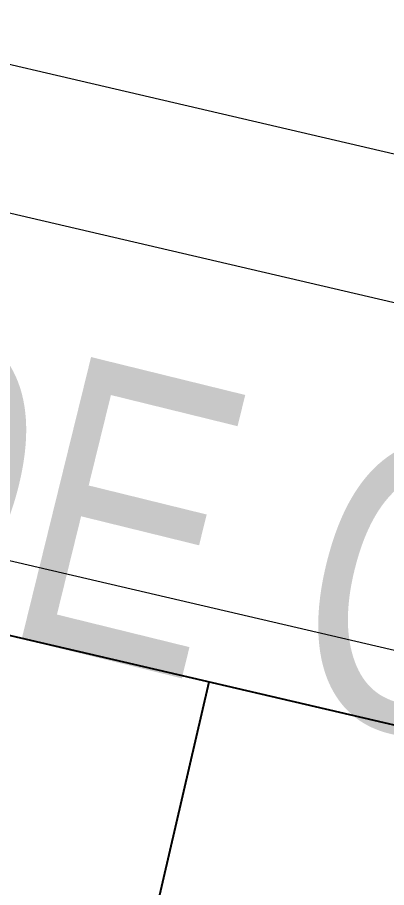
# Model space of a CAD drawing. Header units: millimetres. Extents: x 474016 to 477875, y 2288607 to 2292200.
# Drawn here: x 474157.94 to 474165.57, y 2289115.26 to 2289133.24 of the extents above; entities that cross this region are included whole.
import ezdxf
from ezdxf.enums import TextEntityAlignment as Align

# ---------------------------------------------------------------- set-up
doc = ezdxf.new("R2010")
doc.units = ezdxf.units.MM
doc.header["$LTSCALE"] = 50
for name, color, linetype, lineweight in [('BANQUETA', 251, 'Continuous', 5), ('JARDINES', 98, 'Continuous', 13), ('vialidad', 5, 'Continuous', 13)]:
    doc.layers.add(name, color=color, linetype=linetype, lineweight=lineweight)
doc.layers.add('CVL_LOTIF', color=1, linetype='Continuous')
doc.styles.get("Standard").update_dxf_attribs({"font": 'arial.ttf'})

msp = doc.modelspace()

# ---------------------------------------------------------------- linework, layer by layer
at = {"layer": 'BANQUETA'}
msp.add_lwpolyline([(474077.176, 2289086.374), (474198.914, 2289058.003, 0.414214), (474201.316, 2289059.497), (474212.437, 2289107.218, 0.414214), (474210.943, 2289109.62), (474089.205, 2289137.991)], format="xyb", dxfattribs=at)
at = {"layer": 'CVL_LOTIF'}
for p, q in [((474088.865, 2289136.53), (474210.603, 2289108.159)), ((474156.233, 2289095.16), (474161.908, 2289119.507))]:
    msp.add_line(p, q, dxfattribs=at)
at = {"layer": 'JARDINES'}
msp.add_lwpolyline([(474213.213, 2289119.359, -0.388075), (474212.532, 2289116.437), (474102.481, 2289142.084, -0.386646), (474103.162, 2289145.006)], format="xyb", close=True, dxfattribs=at)

# ---------------------------------------------------------------- texts
at = {"layer": 'vialidad', "color": 5, "width": 0.75}
msp.add_text('PALMA DE CHIIT', height=6, rotation=346.1813, dxfattribs=at).set_placement((474155.702, 2289124.06), align=Align.MIDDLE)

doc.saveas('drawing.dxf')
